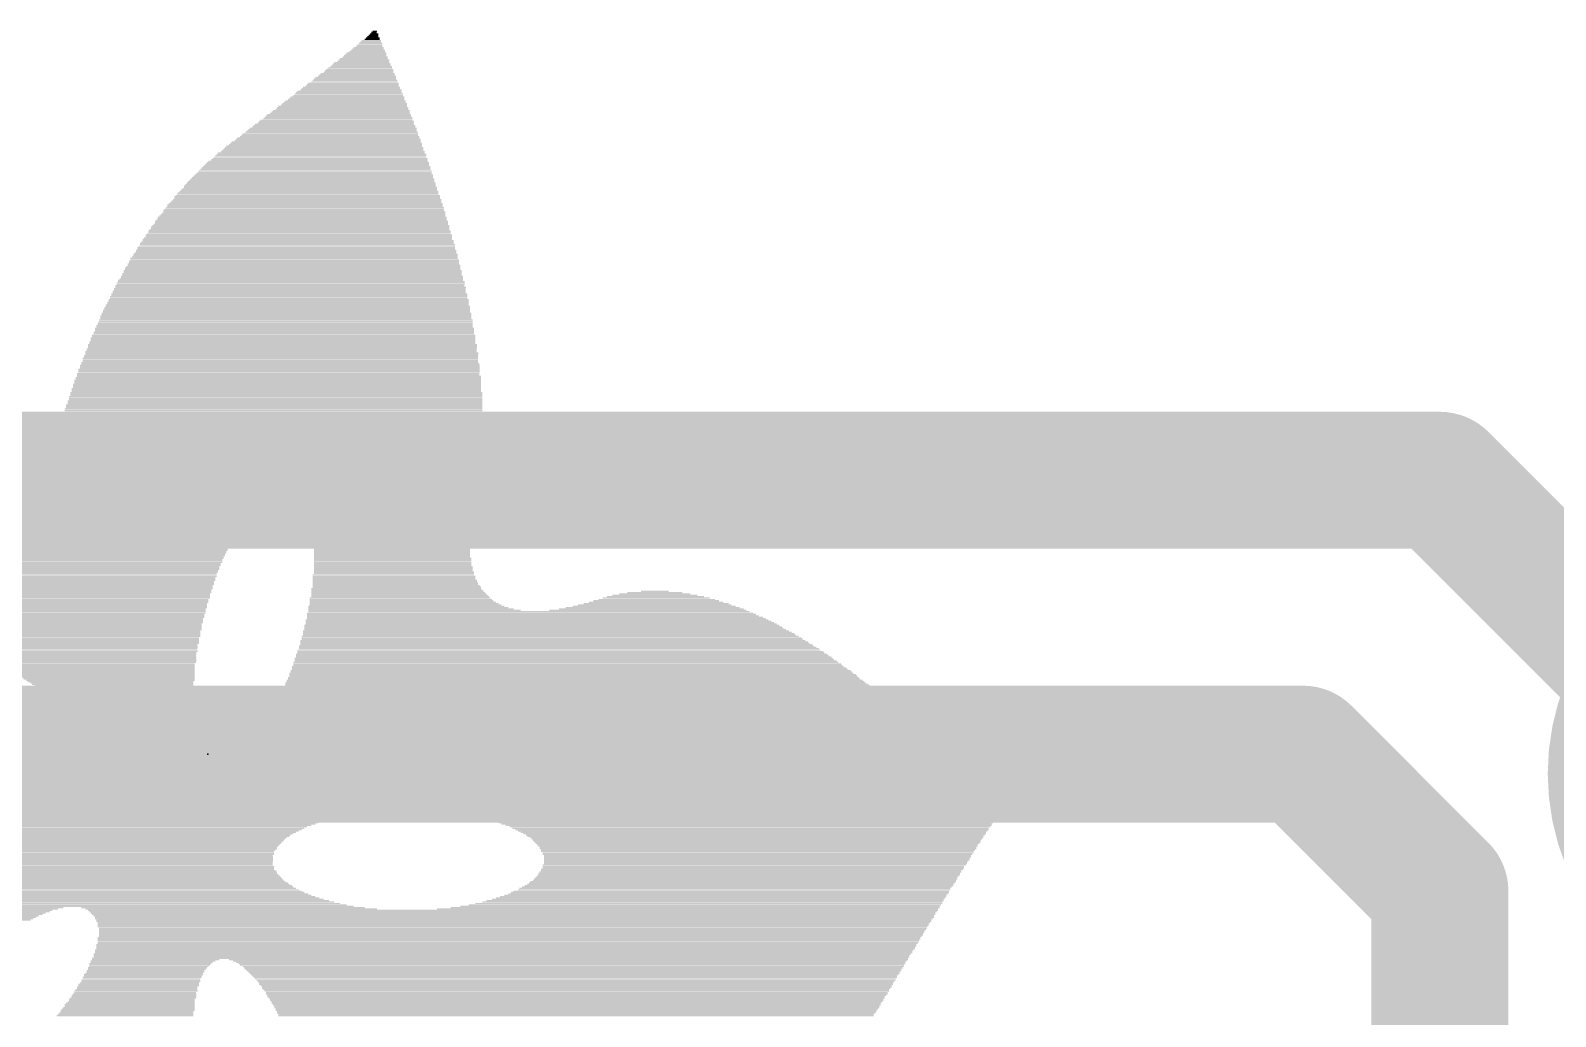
# Model space of a CAD drawing. Extents: x 0 to 17.8, y 0 to 17.
# Drawn here: x 6.275 to 9.104, y 10.689 to 12.518 of the extents above; entities that cross this region are included whole.
import ezdxf

# ---------------------------------------------------------------- set-up
doc = ezdxf.new("R2010")
doc.units = 0
for name, color, linetype in [('1', 12, 'CONTINUOUS'), ('21', 40, 'CONTINUOUS'), ('23', 53, 'CONTINUOUS')]:
    doc.layers.add(name, color=color, linetype=linetype)

# ---------------------------------------------------------------- blocks, each defined once
blk = doc.blocks.new('RECT')
blk.add_solid([(-0.5, -0.5), (0.5, -0.5), (-0.5, 0.5), (0.5, 0.5)])

msp = doc.modelspace()

# ---------------------------------------------------------------- linework, layer by layer
at = {"layer": '1', "const_width": 0.254}
for points in [[(4.572, 11.684), (8.89, 11.684)], [(8.89, 11.684), (9.54, 11.034)], [(6.096, 11.176), (8.636, 11.176)], [(8.636, 11.176), (8.89, 10.922)], [(8.89, 10.922), (8.89, 9.69)]]:
    msp.add_lwpolyline(points, dxfattribs=at)
at = {"layer": '1', "const_width": 0.127}
for points in [[(8.9349, 11.7289, 1), (8.8451, 11.6391)], [(8.89, 11.6205, 1), (8.89, 11.7475)], [(8.6809, 11.2209, 1), (8.5911, 11.1311)], [(8.636, 11.1125, 1), (8.636, 11.2395)], [(8.9535, 10.922, 1), (8.8265, 10.922)], [(8.8451, 10.8771, 1), (8.9349, 10.9669)]]:
    msp.add_lwpolyline(points, format="xyb", dxfattribs=at)
at = {"layer": '21', "const_width": 0.5}
msp.add_lwpolyline([(9.54, 10.94, 1), (9.54, 11.34, 1), (9.54, 10.94)], format="xyb", dxfattribs=at)
at = {"layer": '23'}
msp.add_point((6.604, 11.176), dxfattribs=at)

# ---------------------------------------------------------------- block references
at = {"layer": '21'}
for p, xscale, yscale in [((6.91, 12.5069), 0.0202, 0.0026), ((6.9113, 12.5094), 0.0178, 0.0024), ((6.9125, 12.5119), 0.0152, 0.0024), ((6.9125, 12.5145), 0.01, 0.0026), ((6.9138, 12.517), 0.0076, 0.0024), ((6.8998, 12.4789), 0.066, 0.0024), ((6.9011, 12.4815), 0.0634, 0.0026), ((6.9011, 12.484), 0.0584, 0.0024), ((6.9024, 12.4865), 0.0558, 0.0024), ((6.9036, 12.4891), 0.0482, 0.0026), ((6.9049, 12.4916), 0.0456, 0.0024), ((6.9062, 12.4942), 0.0432, 0.0026), ((6.9062, 12.4967), 0.038, 0.0024), ((6.9075, 12.4992), 0.0356, 0.0024), ((6.9087, 12.5018), 0.0278, 0.0026), ((6.91, 12.5043), 0.0254, 0.0024), ((6.8884, 12.451), 0.1142, 0.0026), ((6.8884, 12.4535), 0.1092, 0.0024), ((6.8897, 12.4561), 0.1066, 0.0026), ((6.8897, 12.4586), 0.1016, 0.0024), ((6.8922, 12.4611), 0.0964, 0.0024), ((6.8935, 12.4637), 0.094, 0.0026), ((6.8935, 12.4662), 0.0888, 0.0024), ((6.896, 12.4688), 0.0838, 0.0026), ((6.896, 12.4713), 0.0786, 0.0024), ((6.8973, 12.4738), 0.0762, 0.0024), ((6.8986, 12.4764), 0.0736, 0.0026), ((6.8744, 12.4205), 0.1676, 0.0024), ((6.8757, 12.423), 0.16, 0.0024), ((6.877, 12.4256), 0.1574, 0.0026), ((6.877, 12.4281), 0.1524, 0.0024), ((6.8782, 12.4307), 0.1498, 0.0026), ((6.8808, 12.4332), 0.1448, 0.0024), ((6.8808, 12.4357), 0.1396, 0.0024), ((6.8821, 12.4383), 0.1372, 0.0026), ((6.8833, 12.4408), 0.1294, 0.0024), ((6.8846, 12.4434), 0.127, 0.0026), ((6.8859, 12.4459), 0.1244, 0.0024), ((6.8859, 12.4484), 0.1194, 0.0024), ((6.8617, 12.3926), 0.2132, 0.0026), ((6.863, 12.3951), 0.2108, 0.0024), ((6.8643, 12.3976), 0.2032, 0.0024), ((6.8655, 12.4002), 0.2006, 0.0026), ((6.8656, 12.4027), 0.1956, 0.0024), ((6.8668, 12.4053), 0.193, 0.0026), ((6.8694, 12.4078), 0.188, 0.0024), ((6.8693, 12.4103), 0.1828, 0.0024), ((6.8706, 12.4129), 0.1802, 0.0026), ((6.8719, 12.4154), 0.1726, 0.0024), ((6.8732, 12.418), 0.1702, 0.0026), ((6.849, 12.3646), 0.259, 0.0024), ((6.8503, 12.3672), 0.2564, 0.0026), ((6.8516, 12.3697), 0.254, 0.0024), ((6.8529, 12.3722), 0.2464, 0.0024), ((6.8541, 12.3748), 0.2438, 0.0026), ((6.8541, 12.3773), 0.2386, 0.0024), ((6.8566, 12.3799), 0.2336, 0.0026), ((6.8579, 12.3824), 0.231, 0.0024), ((6.8579, 12.3849), 0.226, 0.0024), ((6.8592, 12.3875), 0.2234, 0.0026), ((6.8604, 12.39), 0.2158, 0.0024), ((6.8363, 12.3367), 0.3098, 0.0026), ((6.8376, 12.3392), 0.3022, 0.0024), ((6.8389, 12.3418), 0.2998, 0.0026), ((6.8389, 12.3443), 0.2946, 0.0024), ((6.8414, 12.3468), 0.2894, 0.0024), ((6.8427, 12.3494), 0.287, 0.0026), ((6.8427, 12.3519), 0.282, 0.0024), ((6.8452, 12.3545), 0.2768, 0.0026), ((6.8465, 12.357), 0.2742, 0.0024), ((6.8465, 12.3595), 0.2692, 0.0024), ((6.8477, 12.3621), 0.2666, 0.0026), ((6.8237, 12.3087), 0.3556, 0.0024), ((6.8236, 12.3113), 0.3504, 0.0026), ((6.8262, 12.3138), 0.3454, 0.0024), ((6.8274, 12.3164), 0.3428, 0.0026), ((6.8275, 12.3189), 0.3378, 0.0024), ((6.83, 12.3214), 0.3328, 0.0024), ((6.83, 12.324), 0.3276, 0.0026), ((6.8312, 12.3265), 0.325, 0.0024), ((6.8338, 12.3291), 0.32, 0.0026), ((6.8338, 12.3316), 0.315, 0.0024), ((6.8351, 12.3341), 0.3124, 0.0024), ((6.8122, 12.2808), 0.3988, 0.0024), ((6.8122, 12.2833), 0.3936, 0.0024), ((6.8135, 12.2859), 0.3912, 0.0026), ((6.8148, 12.2884), 0.3886, 0.0024), ((6.8147, 12.291), 0.3834, 0.0026), ((6.8173, 12.2935), 0.3784, 0.0024), ((6.8173, 12.296), 0.3734, 0.0024), ((6.8186, 12.2986), 0.3708, 0.0026), ((6.8198, 12.3011), 0.3682, 0.0024), ((6.8198, 12.3037), 0.3632, 0.0026), ((6.8224, 12.3062), 0.3582, 0.0024), ((6.8008, 12.2529), 0.4368, 0.0026), ((6.802, 12.2554), 0.4342, 0.0024), ((6.8033, 12.2579), 0.4318, 0.0024), ((6.8033, 12.2605), 0.4266, 0.0026), ((6.8046, 12.263), 0.4242, 0.0024), ((6.8059, 12.2656), 0.4216, 0.0026), ((6.8059, 12.2681), 0.4166, 0.0024), ((6.8071, 12.2706), 0.414, 0.0024), ((6.8084, 12.2732), 0.4114, 0.0026), ((6.8084, 12.2757), 0.4064, 0.0024), ((6.8109, 12.2783), 0.4012, 0.0026), ((6.7919, 12.2224), 0.475, 0.0026), ((6.7932, 12.2249), 0.4724, 0.0024), ((6.7932, 12.23), 0.4674, 0.0024), ((6.7944, 12.2275), 0.4698, 0.0026), ((6.7944, 12.2325), 0.4648, 0.0024), ((6.7957, 12.2351), 0.4622, 0.0026), ((6.7957, 12.2376), 0.4572, 0.0024), ((6.797, 12.2402), 0.4546, 0.0026), ((6.7982, 12.2427), 0.452, 0.0024), ((6.7982, 12.2452), 0.447, 0.0024), ((6.7995, 12.2478), 0.4444, 0.0026), ((6.8008, 12.2503), 0.442, 0.0024), ((6.7843, 12.1944), 0.5106, 0.0024), ((6.7856, 12.197), 0.508, 0.0026), ((6.7855, 12.1995), 0.5028, 0.0024), ((6.7868, 12.2021), 0.5004, 0.0026), ((6.7881, 12.2046), 0.4978, 0.0024), ((6.7881, 12.2097), 0.4928, 0.0026), ((6.7881, 12.2071), 0.4928, 0.0024), ((6.7894, 12.2122), 0.4902, 0.0024), ((6.7893, 12.2148), 0.485, 0.0026), ((6.7906, 12.2173), 0.4826, 0.0024), ((6.7919, 12.2198), 0.48, 0.0024), ((6.7779, 12.1665), 0.5384, 0.0024), ((6.7792, 12.1716), 0.536, 0.0026), ((6.7792, 12.169), 0.536, 0.0024), ((6.7792, 12.1741), 0.5308, 0.0024), ((6.7804, 12.1767), 0.5282, 0.0026), ((6.7817, 12.1792), 0.5256, 0.0024), ((6.7817, 12.1843), 0.5206, 0.0026), ((6.783, 12.1817), 0.5232, 0.0024), ((6.783, 12.1868), 0.5182, 0.0024), ((6.7843, 12.1894), 0.5156, 0.0026), ((6.7843, 12.1919), 0.5106, 0.0024), ((6.7728, 12.1386), 0.5688, 0.0026), ((6.7728, 12.1411), 0.5638, 0.0024), ((6.7741, 12.1462), 0.5612, 0.0026), ((6.7741, 12.1436), 0.5612, 0.0024), ((6.7741, 12.1487), 0.5562, 0.0024), ((6.7754, 12.1538), 0.5538, 0.0024), ((6.7754, 12.1513), 0.5538, 0.0026), ((6.7767, 12.1563), 0.5512, 0.0024), ((6.7766, 12.1589), 0.546, 0.0026), ((6.7779, 12.164), 0.5434, 0.0026), ((6.7779, 12.1614), 0.5434, 0.0024), ((6.7678, 12.1106), 0.5944, 0.0024), ((6.7677, 12.1157), 0.5892, 0.0024), ((6.7677, 12.1132), 0.5892, 0.0026), ((6.769, 12.1182), 0.5866, 0.0024), ((6.769, 12.1233), 0.5816, 0.0024), ((6.7703, 12.1208), 0.5842, 0.0026), ((6.7703, 12.1259), 0.579, 0.0026), ((6.7703, 12.1309), 0.574, 0.0024), ((6.7716, 12.1284), 0.5766, 0.0024), ((6.7715, 12.1335), 0.5714, 0.0026), ((6.7728, 12.136), 0.5688, 0.0024), ((6.7627, 12.0852), 0.6146, 0.0024), ((6.764, 12.0827), 0.6172, 0.0026), ((6.7639, 12.0903), 0.612, 0.0024), ((6.7639, 12.0878), 0.612, 0.0026), ((6.7639, 12.0954), 0.607, 0.0026), ((6.7652, 12.0928), 0.6096, 0.0024), ((6.7652, 12.0979), 0.6044, 0.0024), ((6.7665, 12.103), 0.602, 0.0024), ((6.7665, 12.1005), 0.602, 0.0026), ((6.7665, 12.1055), 0.5968, 0.0024), ((6.7678, 12.1081), 0.5944, 0.0026), ((6.7576, 12.0547), 0.64, 0.0024), ((6.7589, 12.0573), 0.6376, 0.0026), ((6.7602, 12.0624), 0.635, 0.0026), ((6.7602, 12.0598), 0.635, 0.0024), ((6.7601, 12.0674), 0.6298, 0.0024), ((6.7601, 12.0649), 0.6298, 0.0024), ((6.7614, 12.0725), 0.6274, 0.0024), ((6.7614, 12.07), 0.6274, 0.0026), ((6.7614, 12.0776), 0.6222, 0.0024), ((6.7614, 12.0751), 0.6222, 0.0026), ((6.7627, 12.0801), 0.6198, 0.0024), ((6.7538, 12.0243), 0.663, 0.0026), ((6.7551, 12.0293), 0.6604, 0.0024), ((6.7551, 12.0268), 0.6604, 0.0024), ((6.755, 12.0344), 0.6552, 0.0024), ((6.755, 12.0319), 0.6552, 0.0026), ((6.7563, 12.0395), 0.6526, 0.0024), ((6.7563, 12.037), 0.6526, 0.0026), ((6.7563, 12.0446), 0.6476, 0.0026), ((6.7576, 12.042), 0.6502, 0.0024), ((6.7576, 12.0497), 0.6452, 0.0026), ((6.7576, 12.0471), 0.6452, 0.0024), ((6.7589, 12.0522), 0.6426, 0.0024), ((6.75, 11.9989), 0.6808, 0.0026), ((6.75, 11.9963), 0.6808, 0.0024), ((6.7513, 12.0039), 0.6782, 0.0024), ((6.7513, 12.0014), 0.6782, 0.0024), ((6.7512, 12.009), 0.673, 0.0024), ((6.7525, 12.0065), 0.6756, 0.0026), ((6.7525, 12.0141), 0.6704, 0.0024), ((6.7525, 12.0116), 0.6704, 0.0026), ((6.7538, 12.0192), 0.668, 0.0026), ((6.7538, 12.0166), 0.668, 0.0024), ((6.7538, 12.0217), 0.663, 0.0024), ((6.7461, 11.9709), 0.6984, 0.0024), ((6.7461, 11.9684), 0.6984, 0.0026), ((6.7474, 11.976), 0.6958, 0.0024), ((6.7474, 11.9735), 0.6958, 0.0026), ((6.7487, 11.9811), 0.6934, 0.0026), ((6.7487, 11.9785), 0.6934, 0.0024), ((6.7487, 11.9887), 0.6882, 0.0024), ((6.7487, 11.9862), 0.6882, 0.0026), ((6.7487, 11.9836), 0.6882, 0.0024), ((6.75, 11.9938), 0.6858, 0.0026), ((6.75, 11.9912), 0.6858, 0.0024), ((6.7423, 11.9404), 0.7162, 0.0024), ((6.7436, 11.9481), 0.7136, 0.0026), ((6.7436, 11.9455), 0.7136, 0.0024), ((6.7436, 11.943), 0.7136, 0.0026), ((6.7449, 11.9531), 0.7112, 0.0024), ((6.7449, 11.9506), 0.7112, 0.0024), ((6.7449, 11.9582), 0.706, 0.0024), ((6.7449, 11.9557), 0.706, 0.0026), ((6.7462, 11.9658), 0.7036, 0.0024), ((6.7462, 11.9633), 0.7036, 0.0024), ((6.7462, 11.9608), 0.7036, 0.0026), ((6.7398, 11.915), 0.7314, 0.0024), ((6.7398, 11.9125), 0.7314, 0.0024), ((6.7398, 11.9227), 0.7264, 0.0026), ((6.7411, 11.9201), 0.729, 0.0024), ((6.7411, 11.9176), 0.729, 0.0026), ((6.7411, 11.9277), 0.7238, 0.0024), ((6.7411, 11.9252), 0.7238, 0.0024), ((6.7424, 11.9354), 0.7214, 0.0026), ((6.7424, 11.9328), 0.7214, 0.0024), ((6.7424, 11.9303), 0.7214, 0.0026), ((6.7423, 11.9379), 0.7162, 0.0024), ((6.736, 11.8896), 0.7442, 0.0024), ((6.736, 11.8871), 0.7442, 0.0024), ((6.736, 11.8846), 0.7442, 0.0026), ((6.7373, 11.8973), 0.7416, 0.0026), ((6.7373, 11.8947), 0.7416, 0.0024), ((6.7373, 11.8922), 0.7416, 0.0026), ((6.7373, 11.9023), 0.7366, 0.0024), ((6.7385, 11.8998), 0.739, 0.0024), ((6.7385, 11.91), 0.734, 0.0026), ((6.7385, 11.9074), 0.734, 0.0024), ((6.7385, 11.9049), 0.734, 0.0026), ((6.7322, 11.8617), 0.7568, 0.0024), ((6.7322, 11.8592), 0.7568, 0.0026), ((6.7322, 11.8566), 0.7568, 0.0024), ((6.7335, 11.8693), 0.7544, 0.0024), ((6.7335, 11.8668), 0.7544, 0.0026), ((6.7335, 11.8642), 0.7544, 0.0024), ((6.7347, 11.8744), 0.7518, 0.0024), ((6.7347, 11.8719), 0.7518, 0.0026), ((6.7347, 11.882), 0.7466, 0.0024), ((6.7347, 11.8795), 0.7466, 0.0026), ((6.736, 11.8769), 0.7492, 0.0024), ((6.7284, 11.8312), 0.7696, 0.0024), ((6.7284, 11.8287), 0.7696, 0.0026), ((6.7284, 11.8261), 0.7696, 0.0024), ((6.7296, 11.8388), 0.767, 0.0024), ((6.7296, 11.8363), 0.767, 0.0024), ((6.7296, 11.8338), 0.767, 0.0026), ((6.7309, 11.8465), 0.7644, 0.0026), ((6.7309, 11.8439), 0.7644, 0.0024), ((6.7309, 11.8414), 0.7644, 0.0026), ((6.7309, 11.8541), 0.7594, 0.0026), ((6.7309, 11.8515), 0.7594, 0.0024), ((6.7309, 11.849), 0.7594, 0.0024), ((6.7233, 11.7982), 0.7798, 0.0024), ((6.7246, 11.8084), 0.7772, 0.0026), ((6.7246, 11.8058), 0.7772, 0.0024), ((6.7246, 11.8033), 0.7772, 0.0026), ((6.7246, 11.8007), 0.7772, 0.0024), ((6.7258, 11.816), 0.7746, 0.0026), ((6.7258, 11.8134), 0.7746, 0.0024), ((6.7258, 11.8109), 0.7746, 0.0024), ((6.7271, 11.8236), 0.772, 0.0024), ((6.7271, 11.8211), 0.772, 0.0026), ((6.7271, 11.8185), 0.772, 0.0024), ((6.7195, 11.7753), 0.7874, 0.0024), ((6.7195, 11.7728), 0.7874, 0.0024), ((6.7195, 11.7703), 0.7874, 0.0026), ((6.7208, 11.783), 0.7848, 0.0026), ((6.7208, 11.7804), 0.7848, 0.0024), ((6.7208, 11.7779), 0.7848, 0.0026), ((6.722, 11.7906), 0.7822, 0.0026), ((6.722, 11.788), 0.7822, 0.0024), ((6.722, 11.7855), 0.7822, 0.0024), ((6.7233, 11.7957), 0.7798, 0.0026), ((6.7233, 11.7931), 0.7798, 0.0024), ((6.7157, 11.7474), 0.795, 0.0024), ((6.7157, 11.7449), 0.795, 0.0026), ((6.7157, 11.7423), 0.795, 0.0024), ((6.7169, 11.7576), 0.7924, 0.0026), ((6.7169, 11.755), 0.7924, 0.0024), ((6.7169, 11.7525), 0.7924, 0.0026), ((6.7169, 11.7499), 0.7924, 0.0024), ((6.7182, 11.7652), 0.7898, 0.0026), ((6.7182, 11.7626), 0.7898, 0.0024), ((6.7182, 11.7601), 0.7898, 0.0024), ((6.7195, 11.7677), 0.7874, 0.0024), ((6.7106, 11.7195), 0.8, 0.0026), ((6.7106, 11.7169), 0.8, 0.0024), ((6.7106, 11.7144), 0.8, 0.0026), ((6.7119, 11.7296), 0.7976, 0.0024), ((6.7119, 11.7271), 0.7976, 0.0026), ((6.7119, 11.7245), 0.7976, 0.0024), ((6.7119, 11.722), 0.7976, 0.0024), ((6.7144, 11.7398), 0.7974, 0.0026), ((6.7144, 11.7372), 0.7974, 0.0024), ((6.7144, 11.7347), 0.7974, 0.0024), ((6.7144, 11.7322), 0.7974, 0.0026), ((6.7055, 11.689), 0.805, 0.0026), ((6.7043, 11.6864), 0.8026, 0.0024), ((6.7068, 11.6991), 0.8026, 0.0024), ((6.7068, 11.6966), 0.8026, 0.0024), ((6.7068, 11.6941), 0.8026, 0.0026), ((6.7068, 11.6915), 0.8026, 0.0024), ((6.7093, 11.7093), 0.8026, 0.0024), ((6.7093, 11.7068), 0.8026, 0.0026), ((6.708, 11.7042), 0.8, 0.0024), ((6.708, 11.7017), 0.8, 0.0026), ((6.7106, 11.7118), 0.8, 0.0024), ((6.5087, 11.6585), 0.4268, 0.0024), ((6.7005, 11.6687), 0.8052, 0.0026), ((6.7005, 11.6661), 0.8052, 0.0024), ((6.5188, 11.6636), 0.4418, 0.0026), ((6.5125, 11.661), 0.4292, 0.0024), ((6.703, 11.6788), 0.8052, 0.0024), ((6.703, 11.6763), 0.8052, 0.0026), ((6.703, 11.6737), 0.8052, 0.0024), ((6.7017, 11.6712), 0.8026, 0.0024), ((6.7043, 11.6839), 0.8026, 0.0024), ((6.7043, 11.6814), 0.8026, 0.0026), ((6.9253, 11.6636), 0.3556, 0.0026), ((6.9303, 11.661), 0.3454, 0.0024), ((6.9316, 11.6585), 0.3378, 0.0024), ((6.4909, 11.6356), 0.4012, 0.0024), ((6.4896, 11.6331), 0.3986, 0.0024), ((6.4896, 11.6306), 0.3986, 0.0026), ((6.4884, 11.628), 0.3962, 0.0024), ((6.4998, 11.6483), 0.414, 0.0024), ((6.4985, 11.6458), 0.4114, 0.0024), ((6.496, 11.6433), 0.4064, 0.0026), ((6.4947, 11.6407), 0.4038, 0.0024), ((6.4934, 11.6382), 0.4012, 0.0026), ((6.5061, 11.656), 0.4216, 0.0026), ((6.5048, 11.6534), 0.419, 0.0024), ((6.5023, 11.6509), 0.414, 0.0026), ((6.9328, 11.656), 0.3352, 0.0026), ((6.9354, 11.6534), 0.3302, 0.0024), ((6.9367, 11.6509), 0.3276, 0.0026), ((6.9367, 11.6483), 0.3226, 0.0024), ((6.9379, 11.6458), 0.32, 0.0024), ((6.9379, 11.6433), 0.32, 0.0026), ((6.9392, 11.6407), 0.3174, 0.0024), ((6.9405, 11.6382), 0.315, 0.0026), ((6.9405, 11.6356), 0.315, 0.0024), ((6.9405, 11.6331), 0.3098, 0.0024), ((6.9405, 11.6306), 0.3098, 0.0026), ((6.9417, 11.628), 0.3072, 0.0024), ((6.4744, 11.6026), 0.3836, 0.0024), ((6.4731, 11.6001), 0.381, 0.0026), ((6.4795, 11.6128), 0.3886, 0.0026), ((6.4782, 11.6102), 0.386, 0.0024), ((6.4769, 11.6077), 0.3834, 0.0024), ((6.4769, 11.6052), 0.3834, 0.0026), ((6.4858, 11.6255), 0.3962, 0.0026), ((6.4845, 11.6229), 0.3936, 0.0024), ((6.4833, 11.6204), 0.3912, 0.0024), ((6.482, 11.6179), 0.3886, 0.0026), ((6.482, 11.6153), 0.3886, 0.0024), ((6.9417, 11.6255), 0.3072, 0.0026), ((6.9417, 11.6229), 0.3072, 0.0024), ((6.943, 11.6204), 0.3048, 0.0024), ((6.9417, 11.6179), 0.3022, 0.0026), ((6.9417, 11.6153), 0.3022, 0.0024), ((6.943, 11.6128), 0.2996, 0.0026), ((6.943, 11.6102), 0.2996, 0.0024), ((6.943, 11.6077), 0.2996, 0.0024), ((6.943, 11.6052), 0.2996, 0.0026), ((6.9443, 11.6026), 0.2972, 0.0024), ((6.943, 11.6001), 0.2946, 0.0026), ((5.9384, 11.5772), 1.4248, 0.0024), ((5.9384, 11.5747), 1.4248, 0.0026), ((5.9372, 11.5721), 1.4224, 0.0024), ((6.4693, 11.5899), 0.3784, 0.0024), ((6.468, 11.5874), 0.3758, 0.0026), ((6.468, 11.5848), 0.3758, 0.0024), ((6.4668, 11.5823), 0.3734, 0.0024), ((6.4668, 11.5798), 0.3734, 0.0026), ((6.4731, 11.5975), 0.381, 0.0024), ((6.4718, 11.595), 0.3784, 0.0024), ((6.4718, 11.5925), 0.3784, 0.0026), ((6.943, 11.5975), 0.2946, 0.0024), ((6.943, 11.595), 0.2946, 0.0024), ((6.943, 11.5925), 0.2946, 0.0026), ((6.9443, 11.5899), 0.292, 0.0024), ((6.9443, 11.5874), 0.292, 0.0026), ((6.9443, 11.5848), 0.292, 0.0024), ((6.9443, 11.5823), 0.292, 0.0024), ((6.9443, 11.5798), 0.292, 0.0026), ((6.9443, 11.5772), 0.292, 0.0024), ((6.9443, 11.5747), 0.292, 0.0026), ((6.9456, 11.5721), 0.2896, 0.0024), ((5.9359, 11.5696), 1.4198, 0.0024), ((5.9359, 11.5671), 1.4198, 0.0026), ((5.9346, 11.5645), 1.4172, 0.0024), ((5.9359, 11.562), 1.4148, 0.0026), ((5.9346, 11.5594), 1.4122, 0.0024), ((5.9346, 11.5569), 1.4122, 0.0024), ((5.9346, 11.5544), 1.4122, 0.0026), ((5.9333, 11.5518), 1.4096, 0.0024), ((5.9346, 11.5493), 1.407, 0.0026), ((5.9334, 11.5467), 1.4046, 0.0024), ((5.9334, 11.5442), 1.4046, 0.0024), ((6.9456, 11.5696), 0.2896, 0.0024), ((6.9456, 11.5671), 0.2896, 0.0026), ((6.9456, 11.5645), 0.2896, 0.0024), ((6.9456, 11.562), 0.2896, 0.0026), ((6.9456, 11.5594), 0.2896, 0.0024), ((6.9456, 11.5569), 0.2896, 0.0024), ((6.9456, 11.5544), 0.2896, 0.0026), ((6.9456, 11.5518), 0.2896, 0.0024), ((6.9456, 11.5493), 0.2896, 0.0026), ((6.9456, 11.5467), 0.2896, 0.0024), ((6.9456, 11.5442), 0.2896, 0.0024), ((5.9321, 11.5417), 1.402, 0.0026), ((5.9321, 11.5391), 1.402, 0.0024), ((5.9321, 11.5366), 1.397, 0.0026), ((5.9321, 11.534), 1.397, 0.0024), ((5.9321, 11.5315), 1.397, 0.0024), ((5.9308, 11.529), 1.3944, 0.0026), ((5.9308, 11.5264), 1.3944, 0.0024), ((5.9308, 11.5239), 1.3892, 0.0026), ((5.9308, 11.5213), 1.3892, 0.0024), ((5.9308, 11.5188), 1.3892, 0.0024), ((5.9296, 11.5163), 1.3868, 0.0026), ((6.9456, 11.5417), 0.2896, 0.0026), ((6.9468, 11.5391), 0.292, 0.0024), ((6.9468, 11.5366), 0.292, 0.0026), ((6.9468, 11.534), 0.292, 0.0024), ((6.9468, 11.5315), 0.292, 0.0024), ((6.9468, 11.529), 0.292, 0.0026), ((6.9468, 11.5264), 0.292, 0.0024), ((6.9481, 11.5239), 0.2946, 0.0026), ((6.9481, 11.5213), 0.2946, 0.0024), ((6.9481, 11.5188), 0.2946, 0.0024), ((6.9481, 11.5163), 0.2946, 0.0026), ((5.9296, 11.5137), 1.3868, 0.0024), ((5.9296, 11.5112), 1.3818, 0.0026), ((5.9296, 11.5086), 1.3818, 0.0024), ((5.9296, 11.5061), 1.3818, 0.0024), ((5.9283, 11.5036), 1.3792, 0.0026), ((5.9295, 11.501), 1.3766, 0.0024), ((5.9295, 11.4985), 1.3766, 0.0026), ((5.9283, 11.4959), 1.3742, 0.0024), ((5.9283, 11.4934), 1.3742, 0.0024), ((5.9296, 11.4909), 1.3716, 0.0026), ((5.9283, 11.4883), 1.369, 0.0024), ((6.9481, 11.5086), 0.2996, 0.0024), ((6.9494, 11.5061), 0.3022, 0.0024), ((6.9494, 11.5036), 0.3022, 0.0026), ((6.9494, 11.501), 0.3022, 0.0024), ((6.9507, 11.4985), 0.3048, 0.0026), ((6.9507, 11.4959), 0.3048, 0.0024), ((6.9519, 11.4934), 0.3072, 0.0024), ((6.9519, 11.4909), 0.3072, 0.0026), ((6.9532, 11.4883), 0.3098, 0.0024), ((6.9494, 11.5137), 0.2972, 0.0024), ((6.9494, 11.5112), 0.2972, 0.0026), ((5.9283, 11.4858), 1.369, 0.0026), ((5.9283, 11.4832), 1.369, 0.0024), ((5.9283, 11.4807), 1.364, 0.0024), ((5.9283, 11.4782), 1.364, 0.0026), ((5.9283, 11.4756), 1.364, 0.0024), ((5.927, 11.4731), 1.3614, 0.0026), ((5.9283, 11.4705), 1.3588, 0.0024), ((5.9283, 11.468), 1.3588, 0.0024), ((5.9283, 11.4655), 1.3588, 0.0026), ((5.927, 11.4629), 1.3562, 0.0024), ((5.9283, 11.4604), 1.3538, 0.0026), ((6.9608, 11.4655), 0.3352, 0.0026), ((6.9621, 11.4629), 0.3378, 0.0024), ((6.9633, 11.4604), 0.3402, 0.0026), ((6.9532, 11.4832), 0.315, 0.0024), ((6.9544, 11.4807), 0.3174, 0.0024), ((6.9557, 11.4782), 0.32, 0.0026), ((6.957, 11.4756), 0.3226, 0.0024), ((6.9582, 11.4731), 0.325, 0.0026), ((6.9595, 11.4705), 0.3276, 0.0024), ((6.9608, 11.468), 0.3302, 0.0024), ((6.9545, 11.4858), 0.3124, 0.0026), ((7.4358, 11.4604), 0.2336, 0.0026), ((7.437, 11.4629), 0.2158, 0.0024), ((7.4358, 11.4655), 0.1982, 0.0026), ((7.4345, 11.468), 0.1802, 0.0024), ((7.4332, 11.4705), 0.1574, 0.0024), ((7.4332, 11.4731), 0.132, 0.0026), ((7.4333, 11.4756), 0.1016, 0.0024), ((7.4333, 11.4782), 0.0508, 0.0026), ((5.9283, 11.4578), 1.3538, 0.0024), ((5.927, 11.4553), 1.3512, 0.0024), ((5.927, 11.4528), 1.3512, 0.0026), ((5.9283, 11.4502), 1.3488, 0.0024), ((5.9283, 11.4477), 1.3488, 0.0026), ((5.927, 11.4451), 1.3462, 0.0024), ((5.9283, 11.4426), 1.3436, 0.0024), ((5.9283, 11.4401), 1.3436, 0.0026), ((5.9283, 11.4375), 1.3436, 0.0024), ((5.9283, 11.435), 1.3386, 0.0026), ((5.9283, 11.4324), 1.3386, 0.0024), ((5.9283, 11.4299), 1.3386, 0.0024), ((7.2021, 11.4375), 0.828, 0.0024), ((7.2046, 11.435), 0.833, 0.0026), ((7.2072, 11.4324), 0.8382, 0.0024), ((7.211, 11.4299), 0.8458, 0.0024), ((6.9722, 11.4502), 0.3632, 0.0024), ((6.976, 11.4477), 0.3708, 0.0026), ((6.9811, 11.4451), 0.381, 0.0024), ((6.9874, 11.4426), 0.3936, 0.0024), ((7.1995, 11.4401), 0.8178, 0.0026), ((6.9659, 11.4578), 0.3454, 0.0024), ((6.9684, 11.4553), 0.3504, 0.0024), ((6.971, 11.4528), 0.3556, 0.0026), ((7.4205, 11.4426), 0.3656, 0.0024), ((7.4269, 11.4451), 0.3428, 0.0024), ((7.4294, 11.4477), 0.3224, 0.0026), ((7.432, 11.4502), 0.3022, 0.0024), ((7.4332, 11.4528), 0.2844, 0.0026), ((7.4358, 11.4553), 0.2692, 0.0024), ((7.4358, 11.4578), 0.249, 0.0024), ((5.927, 11.4274), 1.336, 0.0026), ((5.9283, 11.4248), 1.3334, 0.0024), ((5.9283, 11.4223), 1.3334, 0.0026), ((5.9283, 11.4197), 1.3334, 0.0024), ((5.9283, 11.4172), 1.3284, 0.0024), ((5.9283, 11.4147), 1.3284, 0.0026), ((5.9283, 11.4121), 1.3284, 0.0024), ((5.9295, 11.4096), 1.3258, 0.0026), ((5.9295, 11.407), 1.3258, 0.0024), ((6.3131, 11.4045), 0.5536, 0.0024), ((6.3245, 11.402), 0.5308, 0.0026), ((7.2313, 11.4045), 0.9016, 0.0024), ((7.2339, 11.402), 0.9068, 0.0026), ((7.2237, 11.4147), 0.8814, 0.0026), ((7.2262, 11.4121), 0.8864, 0.0024), ((7.2275, 11.4096), 0.889, 0.0026), ((7.23, 11.407), 0.894, 0.0024), ((7.2148, 11.4248), 0.8584, 0.0024), ((7.2174, 11.4223), 0.8636, 0.0026), ((7.2199, 11.4197), 0.8686, 0.0024), ((7.2224, 11.4172), 0.8736, 0.0024), ((7.2135, 11.4274), 0.8508, 0.0026), ((6.3309, 11.3994), 0.5182, 0.0024), ((6.3372, 11.3969), 0.5054, 0.0026), ((6.3423, 11.3943), 0.4952, 0.0024), ((6.3448, 11.3918), 0.485, 0.0024), ((6.3486, 11.3893), 0.4774, 0.0026), ((6.3537, 11.3867), 0.4672, 0.0024), ((6.3563, 11.3842), 0.4622, 0.0026), ((6.3601, 11.3816), 0.4546, 0.0024), ((6.3626, 11.3791), 0.4444, 0.0024), ((6.3652, 11.3766), 0.4394, 0.0026), ((6.369, 11.374), 0.4318, 0.0024), ((7.2504, 11.3766), 0.955, 0.0026), ((7.2529, 11.374), 0.96, 0.0024), ((7.244, 11.3867), 0.9372, 0.0024), ((7.2465, 11.3842), 0.9422, 0.0026), ((7.2478, 11.3816), 0.9448, 0.0024), ((7.2504, 11.3791), 0.95, 0.0024), ((7.2389, 11.3943), 0.922, 0.0024), ((7.2414, 11.3918), 0.927, 0.0024), ((7.2427, 11.3893), 0.9296, 0.0026), ((7.2364, 11.3994), 0.9118, 0.0024), ((7.2377, 11.3969), 0.9144, 0.0026), ((6.3715, 11.3715), 0.4266, 0.0026), ((6.3741, 11.3689), 0.4216, 0.0024), ((6.3779, 11.3664), 0.414, 0.0024), ((6.3792, 11.3639), 0.4064, 0.0026), ((6.3817, 11.3613), 0.4014, 0.0024), ((6.3842, 11.3588), 0.3962, 0.0026), ((6.3868, 11.3562), 0.3912, 0.0024), ((6.3893, 11.3537), 0.386, 0.0024), ((6.3919, 11.3512), 0.381, 0.0026), ((6.3944, 11.3486), 0.376, 0.0024), ((6.3969, 11.3461), 0.3708, 0.0026), ((7.2681, 11.3461), 1.0108, 0.0026), ((7.2643, 11.3537), 0.9982, 0.0024), ((7.2656, 11.3512), 1.0008, 0.0026), ((7.2681, 11.3486), 1.0058, 0.0024), ((7.2605, 11.3613), 0.9854, 0.0024), ((7.2618, 11.3588), 0.988, 0.0026), ((7.2643, 11.3562), 0.993, 0.0024), ((7.2554, 11.3689), 0.9702, 0.0024), ((7.258, 11.3664), 0.9754, 0.0024), ((7.2592, 11.3639), 0.9778, 0.0026), ((7.2555, 11.3715), 0.9652, 0.0026), ((6.3982, 11.3435), 0.3632, 0.0024), ((6.3994, 11.341), 0.3606, 0.0024), ((6.402, 11.3385), 0.3556, 0.0026), ((6.4045, 11.3359), 0.3504, 0.0024), ((6.4071, 11.3334), 0.3454, 0.0026), ((6.4083, 11.3308), 0.3428, 0.0024), ((6.4109, 11.3283), 0.3378, 0.0024), ((6.4134, 11.3258), 0.3326, 0.0026), ((6.4147, 11.3232), 0.3302, 0.0024), ((6.4172, 11.3207), 0.325, 0.0026), ((6.4198, 11.3181), 0.32, 0.0024), ((7.2821, 11.3181), 1.0592, 0.0024), ((7.2783, 11.3258), 1.0464, 0.0026), ((7.2808, 11.3232), 1.0514, 0.0024), ((7.2821, 11.3207), 1.054, 0.0026), ((7.277, 11.3308), 1.0388, 0.0024), ((7.2783, 11.3283), 1.0414, 0.0024), ((7.272, 11.3385), 1.0236, 0.0026), ((7.2745, 11.3359), 1.0286, 0.0024), ((7.2758, 11.3334), 1.0312, 0.0026), ((7.2707, 11.3435), 1.016, 0.0024), ((7.2719, 11.341), 1.0184, 0.0024), ((6.421, 11.3156), 0.3174, 0.0024), ((6.4236, 11.3131), 0.3124, 0.0026), ((6.4236, 11.3105), 0.3074, 0.0024), ((6.4261, 11.308), 0.3022, 0.0026), ((6.4274, 11.3054), 0.2996, 0.0024), ((6.4299, 11.3029), 0.2946, 0.0024), ((6.4312, 11.3004), 0.292, 0.0026), ((6.4338, 11.2978), 0.287, 0.0024), ((6.435, 11.2953), 0.2844, 0.0026), ((6.4363, 11.2927), 0.282, 0.0024), ((6.4388, 11.2902), 0.2768, 0.0024), ((7.2935, 11.2902), 1.1074, 0.0024), ((7.2923, 11.2953), 1.0998, 0.0026), ((7.2935, 11.2927), 1.1022, 0.0024), ((7.2897, 11.3004), 1.0896, 0.0026), ((7.291, 11.2978), 1.0922, 0.0024), ((7.2859, 11.308), 1.0768, 0.0026), ((7.2885, 11.3054), 1.082, 0.0024), ((7.2897, 11.3029), 1.0844, 0.0024), ((7.2846, 11.3131), 1.0692, 0.0026), ((7.2859, 11.3105), 1.0718, 0.0024), ((7.2834, 11.3156), 1.0618, 0.0024), ((6.4401, 11.2877), 0.2742, 0.0026), ((6.4414, 11.2851), 0.2718, 0.0024), ((6.4452, 11.2826), 0.2692, 0.0026), ((6.4464, 11.28), 0.2666, 0.0024), ((6.4477, 11.2775), 0.264, 0.0024), ((6.449, 11.275), 0.2616, 0.0026), ((6.4515, 11.2724), 0.2564, 0.0024), ((6.4528, 11.2699), 0.254, 0.0026), ((6.4541, 11.2673), 0.2514, 0.0024), ((6.4553, 11.2648), 0.2488, 0.0024), ((6.4566, 11.2623), 0.2464, 0.0026), ((7.3024, 11.2623), 1.1556, 0.0026), ((7.3024, 11.2648), 1.1506, 0.0024), ((7.3012, 11.2699), 1.143, 0.0026), ((7.3024, 11.2673), 1.1454, 0.0024), ((7.2986, 11.275), 1.1328, 0.0026), ((7.2999, 11.2724), 1.1354, 0.0024), ((7.2974, 11.28), 1.1252, 0.0024), ((7.2986, 11.2775), 1.1276, 0.0024), ((7.2948, 11.2851), 1.115, 0.0024), ((7.2973, 11.2826), 1.12, 0.0026), ((7.2948, 11.2877), 1.11, 0.0026), ((6.4579, 11.2597), 0.2438, 0.0024), ((6.4591, 11.2572), 0.2412, 0.0026), ((6.4604, 11.2546), 0.2386, 0.0024), ((6.463, 11.2521), 0.2388, 0.0024), ((6.4642, 11.2496), 0.2362, 0.0026), ((6.4655, 11.247), 0.2336, 0.0024), ((6.4668, 11.2445), 0.2312, 0.0026), ((6.4681, 11.2419), 0.2286, 0.0024), ((6.4693, 11.2394), 0.226, 0.0024), ((6.4706, 11.2369), 0.2236, 0.0026), ((6.4731, 11.2343), 0.2234, 0.0024), ((6.4744, 11.2318), 0.221, 0.0026), ((7.31, 11.2343), 1.2064, 0.0024), ((7.3113, 11.2318), 1.209, 0.0026), ((7.3088, 11.2369), 1.1988, 0.0026), ((7.3088, 11.2394), 1.1938, 0.0024), ((7.3075, 11.2445), 1.1862, 0.0026), ((7.3088, 11.2419), 1.1888, 0.0024), ((7.3062, 11.2496), 1.1784, 0.0026), ((7.3075, 11.247), 1.181, 0.0024), ((7.3062, 11.2521), 1.1734, 0.0024), ((7.3037, 11.2572), 1.1632, 0.0026), ((7.3063, 11.2546), 1.1684, 0.0024), ((7.3037, 11.2597), 1.1582, 0.0024), ((6.4757, 11.2292), 0.2184, 0.0024), ((6.4769, 11.2267), 0.2158, 0.0024), ((6.4794, 11.2242), 0.2158, 0.0026), ((6.4807, 11.2216), 0.2132, 0.0024), ((6.4807, 11.2191), 0.2132, 0.0026), ((6.4833, 11.2165), 0.2134, 0.0024), ((6.4846, 11.214), 0.2108, 0.0024), ((6.4858, 11.2115), 0.2082, 0.0026), ((6.4871, 11.2089), 0.2108, 0.0024), ((6.4883, 11.2064), 0.2082, 0.0026), ((6.4909, 11.2038), 0.2082, 0.0024), ((7.3139, 11.2038), 1.2598, 0.0024), ((7.3139, 11.2064), 1.2548, 0.0026), ((7.3138, 11.2089), 1.2496, 0.0024), ((7.3126, 11.214), 1.242, 0.0024), ((7.3139, 11.2115), 1.2446, 0.0026), ((7.3126, 11.2165), 1.237, 0.0024), ((7.3126, 11.2191), 1.2318, 0.0026), ((7.3126, 11.2216), 1.2268, 0.0024), ((7.3113, 11.2267), 1.2192, 0.0024), ((7.3126, 11.2242), 1.2218, 0.0026), ((7.3113, 11.2292), 1.214, 0.0024), ((6.4909, 11.2013), 0.2082, 0.0024), ((6.4934, 11.1988), 0.2082, 0.0026), ((6.4947, 11.1962), 0.2056, 0.0024), ((6.496, 11.1937), 0.2082, 0.0026), ((6.4985, 11.1911), 0.2082, 0.0024), ((6.4998, 11.1886), 0.2108, 0.0024), ((6.5023, 11.1861), 0.2108, 0.0026), ((6.5049, 11.1835), 0.2108, 0.0024), ((6.5061, 11.181), 0.2132, 0.0026), ((6.51, 11.1784), 0.221, 0.0024), ((6.5163, 11.1759), 0.2286, 0.0024), ((7.305, 11.1759), 1.3386, 0.0024), ((7.31, 11.1784), 1.3232, 0.0024), ((7.3113, 11.181), 1.3156, 0.0026), ((7.3126, 11.1835), 1.308, 0.0024), ((7.3138, 11.1861), 1.3004, 0.0026), ((7.3139, 11.1886), 1.2954, 0.0024), ((7.3138, 11.1911), 1.2902, 0.0024), ((7.3151, 11.1937), 1.2826, 0.0026), ((7.3151, 11.1962), 1.2776, 0.0024), ((7.3151, 11.1988), 1.2724, 0.0026), ((7.3151, 11.2013), 1.2674, 0.0024), ((7.1894, 11.1734), 1.5748, 0.0026), ((7.192, 11.1708), 1.5748, 0.0024), ((7.1932, 11.1683), 1.5772, 0.0026), ((7.1945, 11.1657), 1.5798, 0.0024), ((7.197, 11.1632), 1.5798, 0.0024), ((7.1983, 11.1607), 1.5824, 0.0026), ((7.1996, 11.1581), 1.585, 0.0024), ((7.2008, 11.1556), 1.5874, 0.0026), ((7.2021, 11.153), 1.59, 0.0024), ((7.2034, 11.1505), 1.5926, 0.0024), ((7.2046, 11.148), 1.595, 0.0026), ((7.2123, 11.12), 1.6358, 0.0024), ((7.2122, 11.1226), 1.6306, 0.0026), ((7.2123, 11.1251), 1.6256, 0.0024), ((7.211, 11.1302), 1.618, 0.0026), ((7.2122, 11.1276), 1.6204, 0.0024), ((7.2085, 11.1378), 1.6078, 0.0024), ((7.2097, 11.1353), 1.6102, 0.0026), ((7.211, 11.1327), 1.6128, 0.0024), ((7.2059, 11.1454), 1.5976, 0.0024), ((7.2072, 11.1429), 1.6002, 0.0026), ((7.2084, 11.1403), 1.6026, 0.0024), ((5.8851, 11.1149), 0.795, 0.0024), ((5.8927, 11.1124), 0.8, 0.0024), ((5.9016, 11.1099), 0.8076, 0.0026), ((5.9118, 11.1073), 0.8178, 0.0024), ((6.7754, 11.1048), 2.535, 0.0026), ((6.7805, 11.1022), 2.5298, 0.0024), ((6.7842, 11.0997), 2.5272, 0.0024), ((6.7881, 11.0972), 2.5248, 0.0026), ((6.7931, 11.0946), 2.5196, 0.0024), ((6.797, 11.0921), 2.5172, 0.0026), ((7.2034, 11.1073), 1.6738, 0.0024), ((7.2072, 11.1099), 1.6612, 0.0026), ((7.2084, 11.1124), 1.6534, 0.0024), ((7.2097, 11.1149), 1.6458, 0.0024), ((7.211, 11.1175), 1.6382, 0.0026), ((6.802, 11.0895), 2.512, 0.0024), ((6.8058, 11.087), 2.5094, 0.0024), ((6.8109, 11.0845), 2.5044, 0.0026), ((6.8147, 11.0819), 2.5018, 0.0024), ((6.8186, 11.0794), 2.4994, 0.0026), ((6.8211, 11.0768), 2.4942, 0.0024), ((6.8249, 11.0743), 2.4916, 0.0024), ((6.2648, 11.0718), 1.3614, 0.0026), ((6.2509, 11.0692), 1.3182, 0.0024), ((6.242, 11.0667), 1.2904, 0.0026), ((6.2356, 11.0641), 1.2724, 0.0024), ((7.5399, 11.0718), 1.0668, 0.0026), ((7.5577, 11.0692), 1.0312, 0.0024), ((7.5691, 11.0667), 1.0082, 0.0026), ((7.5767, 11.0641), 0.993, 0.0024), ((6.2306, 11.0616), 1.2522, 0.0024), ((6.228, 11.0591), 1.237, 0.0026), ((6.2255, 11.0565), 1.2218, 0.0024), ((6.2229, 11.054), 1.2064, 0.0026), ((6.2204, 11.0514), 1.1964, 0.0024), ((6.2178, 11.0489), 1.181, 0.0024), ((6.2178, 11.0464), 1.1708, 0.0026), ((6.2153, 11.0438), 1.1608, 0.0024), ((6.214, 11.0413), 1.148, 0.0026), ((6.2128, 11.0387), 1.1404, 0.0024), ((6.2127, 11.0362), 1.1302, 0.0024), ((6.2115, 11.0337), 1.1226, 0.0026), ((7.5831, 11.0616), 0.9754, 0.0024), ((7.5869, 11.0591), 0.9626, 0.0026), ((7.5907, 11.0565), 0.9498, 0.0024), ((7.5958, 11.054), 0.9398, 0.0026), ((7.5983, 11.0514), 0.9296, 0.0024), ((7.6021, 11.0489), 0.9168, 0.0024), ((7.6034, 11.0464), 0.9092, 0.0026), ((7.6072, 11.0438), 0.9016, 0.0024), ((7.6098, 11.0413), 0.8916, 0.0026), ((7.611, 11.0387), 0.8838, 0.0024), ((7.6136, 11.0362), 0.8788, 0.0024), ((7.6149, 11.0337), 0.8712, 0.0026), ((6.2102, 11.0311), 1.115, 0.0024), ((6.2102, 11.0286), 1.1048, 0.0026), ((6.2089, 11.026), 1.0972, 0.0024), ((6.209, 11.0235), 1.0922, 0.0024), ((6.2077, 11.021), 1.0846, 0.0026), ((6.2077, 11.0184), 1.0794, 0.0024), ((6.2089, 11.0159), 1.0718, 0.0026), ((6.209, 11.0133), 1.0668, 0.0024), ((6.2089, 11.0108), 1.0616, 0.0024), ((6.209, 11.0083), 1.0566, 0.0026), ((6.2077, 11.0057), 1.054, 0.0024), ((7.6161, 11.0311), 0.8636, 0.0024), ((7.6186, 11.0286), 0.8584, 0.0026), ((7.6199, 11.026), 0.8508, 0.0024), ((7.6199, 11.0235), 0.8458, 0.0024), ((7.6225, 11.021), 0.8408, 0.0026), ((7.6225, 11.0184), 0.8356, 0.0024), ((7.6225, 11.0159), 0.8306, 0.0026), ((7.6237, 11.0133), 0.828, 0.0024), ((7.6237, 11.0108), 0.8228, 0.0024), ((7.6237, 11.0083), 0.8178, 0.0026), ((7.625, 11.0057), 0.8152, 0.0024), ((6.2077, 11.0032), 1.049, 0.0026), ((6.2089, 11.0006), 1.0464, 0.0024), ((6.209, 10.9981), 1.0414, 0.0024), ((6.2089, 10.9956), 1.0362, 0.0026), ((6.2102, 10.993), 1.0336, 0.0024), ((6.2102, 10.9905), 1.0336, 0.0026), ((6.2102, 10.9879), 1.0286, 0.0024), ((6.2115, 10.9854), 1.0262, 0.0024), ((6.2115, 10.9829), 1.0262, 0.0026), ((6.2128, 10.9803), 1.0236, 0.0024), ((6.2128, 10.9778), 1.0236, 0.0026), ((7.625, 11.0032), 0.8102, 0.0026), ((7.625, 11.0006), 0.8102, 0.0024), ((7.625, 10.9981), 0.8052, 0.0024), ((7.6237, 10.9956), 0.8026, 0.0026), ((7.625, 10.993), 0.8, 0.0024), ((7.6237, 10.9905), 0.7974, 0.0026), ((7.6237, 10.9879), 0.7924, 0.0024), ((7.6237, 10.9854), 0.7924, 0.0024), ((7.6225, 10.9829), 0.79, 0.0026), ((7.6225, 10.9803), 0.79, 0.0024), ((7.6212, 10.9778), 0.7874, 0.0026), ((6.214, 10.9752), 1.021, 0.0024), ((6.214, 10.9727), 1.021, 0.0024), ((6.2153, 10.9702), 1.0184, 0.0026), ((6.2166, 10.9676), 1.021, 0.0024), ((6.2178, 10.9651), 1.0184, 0.0026), ((6.2178, 10.9625), 1.0184, 0.0024), ((6.2191, 10.96), 1.021, 0.0024), ((6.2216, 10.9575), 1.021, 0.0026), ((6.2216, 10.9549), 1.021, 0.0024), ((6.2229, 10.9524), 1.0236, 0.0026), ((6.2242, 10.9498), 1.0262, 0.0024), ((7.6059, 10.9498), 0.7822, 0.0024), ((7.6085, 10.9549), 0.7822, 0.0024), ((7.6085, 10.9524), 0.7822, 0.0026), ((7.611, 10.9575), 0.7822, 0.0026), ((7.6136, 10.9625), 0.7824, 0.0024), ((7.6123, 10.96), 0.7798, 0.0024), ((7.6174, 10.9702), 0.7848, 0.0026), ((7.6161, 10.9676), 0.7822, 0.0024), ((7.6161, 10.9651), 0.7822, 0.0026), ((7.6199, 10.9752), 0.7848, 0.0024), ((7.6199, 10.9727), 0.7848, 0.0024), ((6.2267, 10.9473), 1.026, 0.0024), ((6.228, 10.9448), 1.0286, 0.0026), ((6.2293, 10.9422), 1.0312, 0.0024), ((6.2306, 10.9397), 1.0338, 0.0026), ((6.2331, 10.9371), 1.0388, 0.0024), ((6.2344, 10.9346), 1.0414, 0.0024), ((6.2369, 10.9321), 1.0464, 0.0026), ((6.2382, 10.9295), 1.049, 0.0024), ((6.2407, 10.927), 1.054, 0.0026), ((6.2433, 10.9244), 1.0592, 0.0024), ((6.2458, 10.9219), 1.0642, 0.0024), ((7.5755, 10.9219), 0.8078, 0.0024), ((7.5806, 10.9244), 0.8026, 0.0024), ((7.5818, 10.927), 0.8, 0.0026), ((7.5856, 10.9295), 0.7974, 0.0024), ((7.5895, 10.9321), 0.795, 0.0026), ((7.592, 10.9346), 0.79, 0.0024), ((7.5945, 10.9371), 0.7898, 0.0024), ((7.5971, 10.9397), 0.79, 0.0026), ((7.5996, 10.9422), 0.7848, 0.0024), ((7.6021, 10.9448), 0.7848, 0.0026), ((7.6034, 10.9473), 0.7822, 0.0024), ((6.2776, 10.899), 1.143, 0.0024), ((6.2839, 10.8965), 1.1556, 0.0024), ((6.2903, 10.894), 1.1684, 0.0026), ((6.2636, 10.9067), 1.11, 0.0026), ((6.2686, 10.9041), 1.12, 0.0024), ((6.2737, 10.9016), 1.1302, 0.0026), ((6.247, 10.9194), 1.0718, 0.0026), ((6.2508, 10.9168), 1.0794, 0.0024), ((6.2534, 10.9143), 1.0846, 0.0026), ((6.2572, 10.9117), 1.0922, 0.0024), ((6.261, 10.9092), 1.0998, 0.0024), ((7.5171, 10.894), 0.889, 0.0026), ((7.5259, 10.8965), 0.8762, 0.0024), ((7.5336, 10.899), 0.8662, 0.0024), ((7.5399, 10.9016), 0.8534, 0.0026), ((7.545, 10.9041), 0.8484, 0.0024), ((7.5501, 10.9067), 0.8382, 0.0026), ((7.5551, 10.9092), 0.833, 0.0024), ((7.5602, 10.9117), 0.828, 0.0024), ((7.5641, 10.9143), 0.8204, 0.0026), ((7.5691, 10.9168), 0.8152, 0.0024), ((7.573, 10.9194), 0.8128, 0.0026), ((5.9829, 10.8686), 0.5842, 0.0026), ((5.9893, 10.8736), 0.5918, 0.0024), ((5.9867, 10.8711), 0.5866, 0.0024), ((5.9931, 10.8762), 0.5944, 0.0026), ((6.0007, 10.8813), 0.6046, 0.0026), ((5.9981, 10.8787), 0.5994, 0.0024), ((6.0083, 10.8863), 0.6146, 0.0024), ((6.0058, 10.8838), 0.6096, 0.0024), ((6.0197, 10.8914), 0.6324, 0.0024), ((6.0146, 10.8889), 0.6222, 0.0026), ((6.6319, 10.8914), 0.5258, 0.0024), ((6.6471, 10.8889), 0.541, 0.0026), ((7.1703, 10.8863), 1.5772, 0.0024), ((7.1703, 10.8838), 1.5722, 0.0024), ((7.1704, 10.8813), 1.5672, 0.0026), ((7.1716, 10.8787), 1.5646, 0.0024), ((7.1716, 10.8762), 1.5594, 0.0026), ((7.1729, 10.8736), 1.557, 0.0024), ((7.1716, 10.8711), 1.5544, 0.0024), ((7.1716, 10.8686), 1.5494, 0.0026), ((7.1716, 10.866), 1.5494, 0.0024), ((7.4942, 10.8889), 0.9296, 0.0026), ((7.5082, 10.8914), 0.9068, 0.0024), ((7.1716, 10.8635), 1.5442, 0.0026), ((7.1704, 10.8609), 1.5418, 0.0024), ((7.1704, 10.8584), 1.5418, 0.0024), ((7.1691, 10.8559), 1.5392, 0.0026), ((7.1703, 10.8533), 1.5366, 0.0024), ((7.1691, 10.8508), 1.5342, 0.0026), ((7.1678, 10.8482), 1.5316, 0.0024), ((7.1678, 10.8457), 1.5316, 0.0024), ((7.1665, 10.8432), 1.529, 0.0026), ((7.1665, 10.8406), 1.529, 0.0024), ((7.1653, 10.8381), 1.5266, 0.0026), ((7.1538, 10.8127), 1.5188, 0.0026), ((7.1526, 10.8101), 1.5164, 0.0024), ((7.1526, 10.8076), 1.5164, 0.0024), ((7.1576, 10.8228), 1.5214, 0.0024), ((7.1576, 10.8203), 1.5214, 0.0024), ((7.1564, 10.8178), 1.519, 0.0026), ((7.1564, 10.8152), 1.519, 0.0024), ((7.1627, 10.8355), 1.5264, 0.0024), ((7.1627, 10.833), 1.5264, 0.0024), ((7.1615, 10.8305), 1.524, 0.0026), ((7.1615, 10.8279), 1.524, 0.0024), ((7.1602, 10.8254), 1.5214, 0.0026), ((6.4922, 10.7797), 0.221, 0.0026), ((6.4972, 10.7873), 0.226, 0.0026), ((6.496, 10.7847), 0.2236, 0.0024), ((6.4947, 10.7822), 0.221, 0.0024), ((6.5023, 10.7924), 0.231, 0.0026), ((6.4998, 10.7898), 0.226, 0.0024), ((7.1462, 10.7974), 1.5138, 0.0024), ((6.5074, 10.7949), 0.2362, 0.0024), ((7.15, 10.8051), 1.5162, 0.0026), ((7.1488, 10.8025), 1.5138, 0.0024), ((7.1488, 10.8), 1.5138, 0.0026), ((7.2732, 10.7949), 1.2598, 0.0024), ((7.2757, 10.7924), 1.2496, 0.0026), ((7.277, 10.7898), 1.242, 0.0024), ((7.2796, 10.7873), 1.237, 0.0026), ((7.2795, 10.7847), 1.2318, 0.0024), ((7.2821, 10.7822), 1.2268, 0.0024), ((7.2821, 10.7797), 1.2216, 0.0026), ((6.4769, 10.7517), 0.2208, 0.0024), ((6.4795, 10.7568), 0.221, 0.0024), ((6.4795, 10.7543), 0.221, 0.0026), ((6.482, 10.7619), 0.221, 0.0026), ((6.4807, 10.7593), 0.2184, 0.0024), ((6.4846, 10.767), 0.221, 0.0026), ((6.4833, 10.7644), 0.2184, 0.0024), ((6.4858, 10.7695), 0.2184, 0.0024), ((6.4884, 10.7746), 0.2184, 0.0026), ((6.4884, 10.772), 0.2184, 0.0024), ((6.4909, 10.7771), 0.2184, 0.0024), ((7.2821, 10.7771), 1.2166, 0.0024), ((7.2834, 10.7746), 1.2142, 0.0026), ((7.2834, 10.772), 1.209, 0.0024), ((7.2846, 10.7695), 1.2064, 0.0024), ((7.2847, 10.767), 1.2014, 0.0026), ((7.2846, 10.7644), 1.1962, 0.0024), ((7.2859, 10.7619), 1.1938, 0.0026), ((7.2859, 10.7593), 1.1886, 0.0024), ((7.2872, 10.7568), 1.1862, 0.0024), ((7.2872, 10.7543), 1.181, 0.0026), ((7.2872, 10.7517), 1.176, 0.0024), ((6.4655, 10.7238), 0.2336, 0.0026), ((6.4668, 10.7289), 0.2312, 0.0026), ((6.4668, 10.7263), 0.2312, 0.0024), ((6.4681, 10.7314), 0.2286, 0.0024), ((6.4706, 10.7365), 0.2286, 0.0026), ((6.4693, 10.7339), 0.226, 0.0024), ((6.4718, 10.739), 0.226, 0.0024), ((6.4731, 10.7441), 0.2234, 0.0024), ((6.4731, 10.7416), 0.2234, 0.0026), ((6.4756, 10.7492), 0.2234, 0.0026), ((6.4756, 10.7466), 0.2234, 0.0024), ((7.2872, 10.7492), 1.176, 0.0026), ((7.2872, 10.7466), 1.171, 0.0024), ((7.2885, 10.7441), 1.1684, 0.0024), ((7.2872, 10.7416), 1.1658, 0.0026), ((7.2872, 10.739), 1.1608, 0.0024), ((7.2885, 10.7365), 1.1582, 0.0026), ((7.2885, 10.7339), 1.1532, 0.0024), ((7.2885, 10.7314), 1.1532, 0.0024), ((7.2884, 10.7289), 1.148, 0.0026), ((7.2872, 10.7263), 1.1456, 0.0024), ((7.2885, 10.7238), 1.143, 0.0026), ((6.4528, 10.6958), 0.2488, 0.0024), ((6.4553, 10.7009), 0.2488, 0.0024), ((6.4541, 10.6984), 0.2464, 0.0026), ((6.4566, 10.7035), 0.2464, 0.0026), ((6.4579, 10.706), 0.2438, 0.0024), ((6.4591, 10.7111), 0.2412, 0.0026), ((6.4591, 10.7085), 0.2412, 0.0024), ((6.4604, 10.7136), 0.2386, 0.0024), ((6.4617, 10.7162), 0.2362, 0.0026), ((6.4629, 10.7212), 0.2336, 0.0024), ((6.4629, 10.7187), 0.2336, 0.0024), ((7.2884, 10.7212), 1.1378, 0.0024), ((7.2884, 10.7187), 1.1378, 0.0024), ((7.2885, 10.7162), 1.1328, 0.0026), ((7.2872, 10.7136), 1.1302, 0.0024), ((7.2885, 10.7111), 1.1278, 0.0026), ((7.2884, 10.7085), 1.1226, 0.0024), ((7.2884, 10.706), 1.1226, 0.0024), ((7.2885, 10.7035), 1.1176, 0.0026), ((7.2872, 10.7009), 1.115, 0.0024), ((7.2884, 10.6984), 1.1124, 0.0026), ((7.2872, 10.6958), 1.11, 0.0024), ((6.4503, 10.6908), 0.254, 0.0026), ((6.4515, 10.6933), 0.2514, 0.0024), ((7.2872, 10.6933), 1.1048, 0.0024), ((7.2872, 10.6908), 1.1048, 0.0026)]:
    msp.add_blockref('RECT', p, dxfattribs=dict(at, xscale=xscale, yscale=yscale))

doc.saveas('drawing.dxf')
